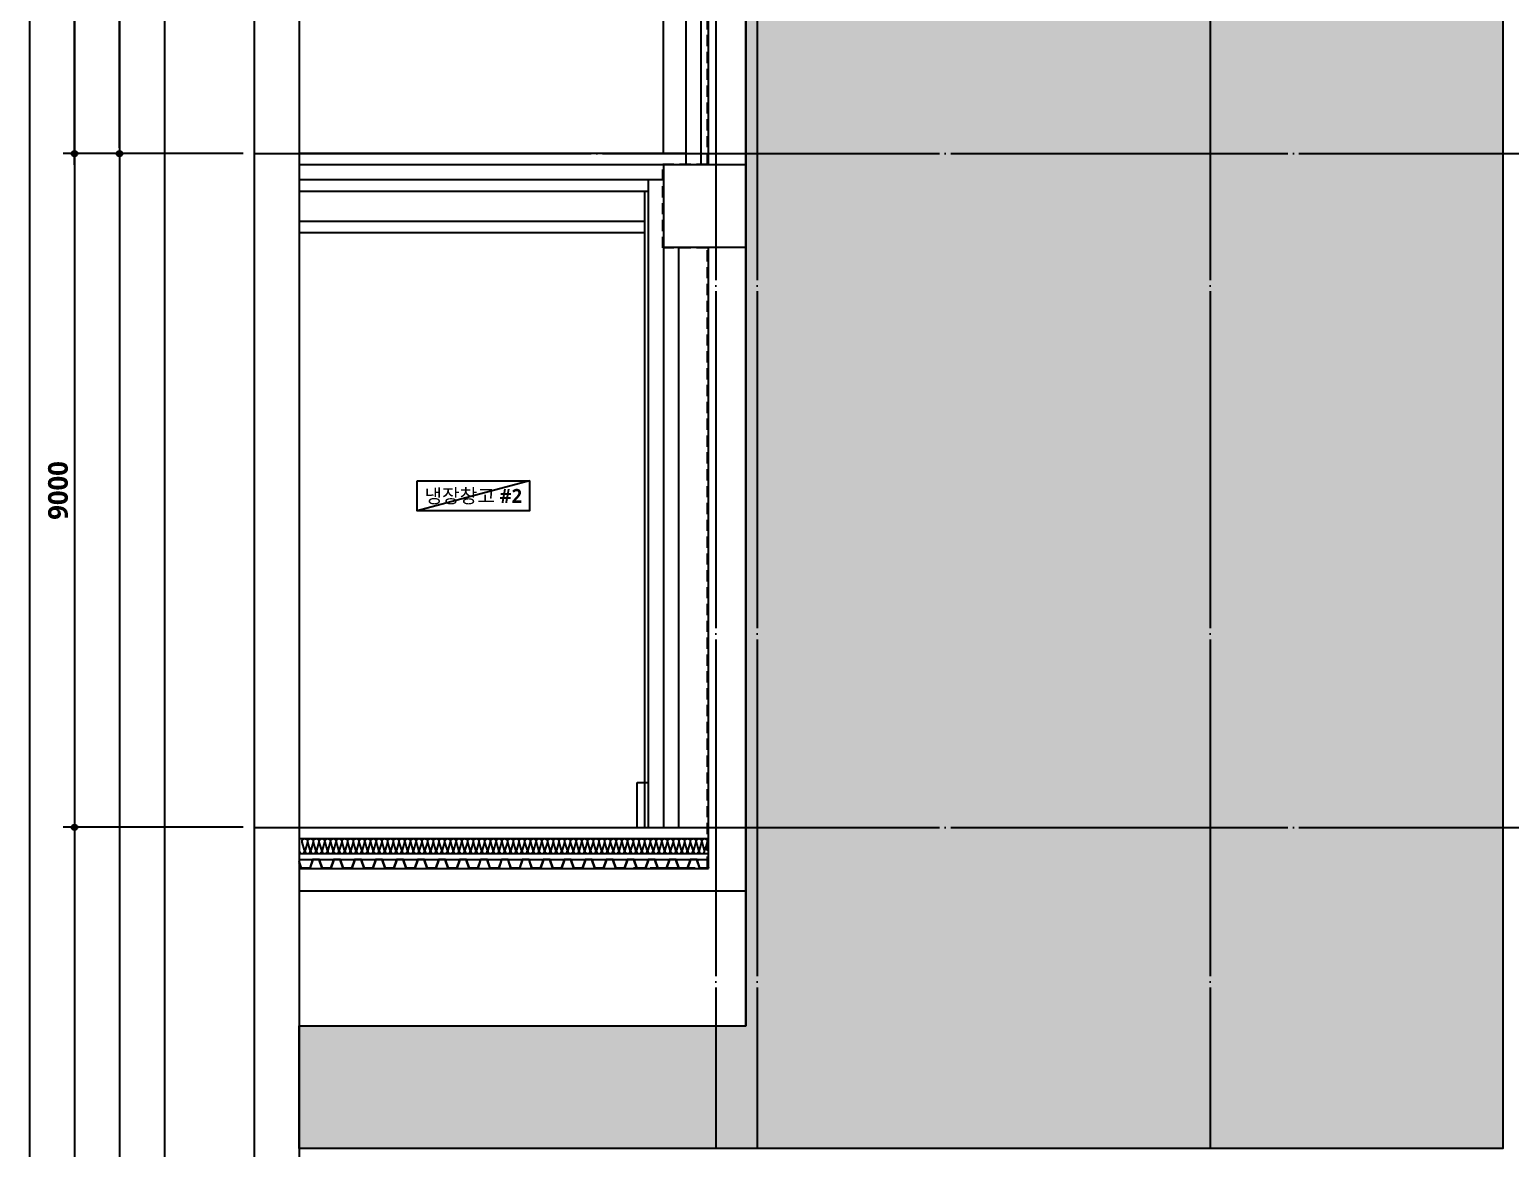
# Model space of a CAD drawing. Header units: millimetres. Extents: x 0 to 356400, y 0 to 68257.
# Drawn here: x 277625 to 297398, y 8250 to 23196 of the extents above; entities that cross this region are included whole.
import ezdxf
from ezdxf.enums import TextEntityAlignment as Align

# ---------------------------------------------------------------- set-up
doc = ezdxf.new("R2010")
doc.units = ezdxf.units.MM
doc.header["$LTSCALE"] = 75
doc.linetypes.add('CEN', pattern=[62, 60, -1, 0, -1])
doc.linetypes.add('STD_HIDDEN', pattern=[3, 2, -1])
doc.layers.get('Defpoints').update_dxf_attribs({"color": 161})
for name, color, linetype in [('8', 8, 'Continuous'), ('A-ANNO-GRA2', 4, 'Continuous'), ('A-ANNO-TEXT1', 7, 'Continuous'), ('A-CEN', 1, 'CEN'), ('A-DETL-WPRO-TYP2', 5, 'STD_HIDDEN'), ('A-ELEV-LIN3', 8, 'Continuous'), ('A-INSUL', 9, 'Continuous'), ('A-SECT-DRBD', 4, 'Continuous'), ('A-SECT-MATR1', 4, 'Continuous'), ('A-ST-AXIS-CEN', 252, 'CEN'), ('A-ST-AXIS-DIM', 7, 'Continuous'), ('ELE3', 4, 'Continuous'), ('갈바륨 V-115', 141, 'Continuous'), ('저온단열', 160, 'Continuous'), ('주단면도-1$0$A-FIN-TYP1', 6, 'Continuous'), ('주단면도-1$0$A-ST-CONC', 2, 'Continuous'), ('주단면도-1$0$A-WALL-MASN', 3, 'Continuous'), ('충돌방지대 IN', 4, 'Continuous')]:
    doc.layers.add(name, color=color, linetype=linetype)
doc.layers.add('A-ELEV-LIN2', color=7, linetype='Continuous', lineweight=25)
doc.layers.add('G(그리드1)', color=185, linetype='Continuous', plot=False)
doc.layers.add('G(그리드2)', color=235, linetype='Continuous', plot=False)
doc.styles.add('SH_대대리576', font='')
doc.styles.add('SH_진천_나눔', font='NanumGothicBold.ttf')
doc.styles.add('성본리_나눔BO', font='')
doc.styles.get('SH_대대리576').set_extended_font_data('NanumGothic', bold=True)
doc.styles.get('성본리_나눔BO').set_extended_font_data('NanumGothic', bold=True)
doc.dimstyles.new('SHP 75', dxfattribs={"dimscale": 75, "dimtxt": 3.5, "dimasz": 1, "dimexe": 2, "dimexo": 2, "dimgap": 1, "dimtad": 1, "dimdec": 0, "dimzin": 0, "dimdsep": 46, "dimtxsty": 'SH_대대리576', "dimblk": 'DIMDOT', "dimcen": 0.09, "dimclrd": 256, "dimclre": 256, "dimclrt": 3, "dimadec": 0, "dimazin": 1, "dimtfac": 1, "dimtdec": 0, "dimtix": 1, "dimtmove": 2, "dimatfit": 0, "dimldrblk": 'DIMDOT', "dimfxl": 1, "dimtfillclr": 3, "dimtolj": 1, "dimtzin": 0, "dimlwd": -1, "dimlwe": -1, "dimarcsym": 0})

# ---------------------------------------------------------------- blocks, each defined once
blk = doc.blocks.new('DIMDOT')
at = {"color": 0}
blk.add_line((-2, 0), (2, 0), dxfattribs=at)
for radius in [0.5, 0.25]:
    blk.add_circle((0, 0), radius, dxfattribs=at)
blk = doc.blocks.new('*D9395')
at = {"layer": 'A-ST-AXIS-DIM'}
for p, q in [((280475, 21539), (278075, 21539)), ((278225, 21464), (278225, 12614)), ((280475, 12539), (278075, 12539))]:
    blk.add_line(p, q, dxfattribs=at)
at = {"layer": 'Defpoints', "color": 0}
for p in [(280625, 21539), (278225, 12539), (280625, 12539)]:
    blk.add_point(p, dxfattribs=at)
at = {"layer": 'A-ST-AXIS-DIM', "linetype": 'ByBlock', "xscale": 75, "yscale": 75, "zscale": 75}
for p, rotation in [((278225, 21539), 90), ((278225, 12539), 270)]:
    blk.add_blockref('DIMDOT', p, dxfattribs=dict(at, rotation=rotation))
at = {"layer": 'A-ST-AXIS-DIM', "color": 3, "insert": (278005, 17039), "char_height": 262.5, "attachment_point": 5, "rotation": 90, "style": 'SH_진천_나눔'}
blk.add_mtext('\\A1;9000', dxfattribs=at)
blk = doc.blocks.new('*D9396')
at = {"layer": 'A-ST-AXIS-DIM'}
for p, q in [((280475, 30539), (278075, 30539)), ((278225, 21614), (278225, 30464)), ((280475, 21539), (278075, 21539))]:
    blk.add_line(p, q, dxfattribs=at)
at = {"layer": 'Defpoints', "color": 0}
for p in [(278225, 30539), (280625, 30539), (280625, 21539)]:
    blk.add_point(p, dxfattribs=at)
at = {"layer": 'A-ST-AXIS-DIM', "linetype": 'ByBlock', "xscale": 75, "yscale": 75, "zscale": 75}
for p, rotation in [((278225, 30539), 90), ((278225, 21539), 270)]:
    blk.add_blockref('DIMDOT', p, dxfattribs=dict(at, rotation=rotation))
at = {"layer": 'A-ST-AXIS-DIM', "color": 3, "insert": (278005, 26039), "char_height": 262.5, "attachment_point": 5, "rotation": 90, "style": 'SH_진천_나눔'}
blk.add_mtext('\\A1;9000', dxfattribs=at)
blk = doc.blocks.new('*D9416')
at = {"layer": 'A-ST-AXIS-DIM'}
for p, q in [((280475, 28539), (278675, 28539)), ((278825, 21614), (278825, 28464)), ((280475, 21539), (278675, 21539))]:
    blk.add_line(p, q, dxfattribs=at)
at = {"layer": 'Defpoints', "color": 0}
for p in [(278825, 28539), (280625, 28539), (280625, 21539)]:
    blk.add_point(p, dxfattribs=at)
at = {"layer": 'A-ST-AXIS-DIM', "linetype": 'ByBlock', "xscale": 75, "yscale": 75, "zscale": 75}
for p, rotation in [((278825, 28539), 90), ((278825, 21539), 270)]:
    blk.add_blockref('DIMDOT', p, dxfattribs=dict(at, rotation=rotation))
at = {"layer": 'A-ST-AXIS-DIM', "color": 3, "insert": (278606, 25039), "char_height": 262.5, "attachment_point": 5, "rotation": 90, "style": 'SH_진천_나눔'}
blk.add_mtext('\\A1;7000', dxfattribs=at)

msp = doc.modelspace()

# ---------------------------------------------------------------- hatches: boundary and pattern name
at = {"layer": '8', "transparency": 33554687}
h = msp.add_hatch(color=256, dxfattribs=at)
h.dxf.hatch_style = 1
h.paths.add_polyline_path([(281225, 9888.6), (287188.3, 9888.6), (287188.3, 23788.6), (293538.3, 23788.6), (293538.3, 25738.6), (293738.3, 25738.6), (293738.3, 25438.6), (294713.3, 25438.6), (294713.3, 25738.6), (297295.9, 25229.9), (297295.9, 8250), (281225, 8250)])

# ---------------------------------------------------------------- linework, layer by layer
msp.add_line((297295.9, 25229.9), (297295.9, 8250))
at = {"layer": '8'}
msp.add_lwpolyline([(281225, 9888.6), (287188.3, 9888.6), (287188.3, 23788.6), (293538.3, 23788.6), (293538.3, 25738.6), (293738.3, 25738.6), (293738.3, 25438.6), (294713.3, 25438.6), (294713.3, 25738.6), (297295.9, 25229.9), (297295.9, 8250), (281225, 8250)], close=True, dxfattribs=at)
at = {"layer": 'A-ANNO-GRA2'}
msp.add_lwpolyline([(282798.4, 17167.2), (284298.4, 17167.2), (284298.4, 16769.1), (282798.4, 16769.1)], close=True, dxfattribs=at)
at = {"layer": 'A-CEN'}
for p, q in [((287338.3, 56900), (287338.3, 8250)), ((293388.3, 56900), (293388.3, 8250)), ((280625, 21538.6), (298525, 21538.6)), ((280625, 12538.6), (298525, 12538.6))]:
    msp.add_line(p, q, dxfattribs=at)
at = {"layer": 'A-DETL-WPRO-TYP2'}
for p, q in [((285688.3, 11998.6), (286678.3, 11998.6)), ((285688.3, 11988.6), (285688.3, 11998.6))]:
    msp.add_line(p, q, dxfattribs=at)
msp.add_lwpolyline([(286678.3, 11998.6), (286678.3, 20278.6), (286078.3, 20278.6), (286078.3, 21398.6), (286678.3, 21398.6), (286678.3, 29088.6)], dxfattribs=at)
at = {"layer": 'A-ELEV-LIN2'}
msp.add_line((285838.3, 12538.6), (285838.3, 21038.6), dxfattribs=at)
at = {"layer": 'A-ELEV-LIN3'}
msp.add_line((285838.3, 20482.6), (281225, 20482.6), dxfattribs=at)
at = {"layer": 'A-INSUL'}
msp.add_lwpolyline([(281226.5, 12235.5, 1.34), (281296.5, 12235.5), (281264.6, 12341.7, -1.34), (281334.6, 12341.7), (281302.8, 12235.5), (281302.8, 12235.5, 1.34), (281372.8, 12235.5), (281340.9, 12341.7, -1.34), (281410.9, 12341.7), (281379.1, 12235.5), (281379.1, 12235.5, 1.34), (281449.1, 12235.5), (281417.2, 12341.7, -1.34), (281487.2, 12341.7), (281455.3, 12235.5), (281455.3, 12235.5, 1.34), (281525.3, 12235.5), (281493.5, 12341.7, -1.34), (281563.5, 12341.7), (281531.6, 12235.5), (281531.6, 12235.5, 1.34), (281601.6, 12235.5), (281569.8, 12341.7, -1.34), (281639.8, 12341.7), (281607.9, 12235.5), (281607.9, 12235.5, 1.34), (281677.9, 12235.5), (281646, 12341.7, -1.34), (281716, 12341.7), (281684.2, 12235.5), (281684.2, 12235.5, 1.34), (281754.2, 12235.5), (281722.3, 12341.7, -1.34), (281792.3, 12341.7), (281760.5, 12235.5), (281760.5, 12235.5, 1.34), (281830.5, 12235.5), (281798.6, 12341.7, -1.34), (281868.6, 12341.7), (281836.7, 12235.5), (281836.7, 12235.5, 1.34), (281906.7, 12235.5), (281874.9, 12341.7, -1.34), (281944.9, 12341.7), (281913, 12235.5), (281913, 12235.5, 1.34), (281983, 12235.5), (281951.1, 12341.7, -1.34), (282021.1, 12341.7), (281989.3, 12235.5), (281989.3, 12235.5, 1.34), (282059.3, 12235.5), (282027.4, 12341.7, -1.34), (282097.4, 12341.7), (282065.6, 12235.5), (282065.6, 12235.5, 1.34), (282135.6, 12235.5), (282103.7, 12341.7, -1.34), (282173.7, 12341.7), (282141.8, 12235.5), (282141.8, 12235.5, 1.34), (282211.8, 12235.5), (282180, 12341.7, -1.34), (282250, 12341.7), (282218.1, 12235.5), (282218.1, 12235.5, 1.34), (282288.1, 12235.5), (282256.3, 12341.7, -1.34), (282326.3, 12341.7), (282294.4, 12235.5), (282294.4, 12235.5, 1.34), (282364.4, 12235.5), (282332.5, 12341.7, -1.34), (282402.5, 12341.7), (282370.7, 12235.5), (282370.7, 12235.5, 1.34), (282440.7, 12235.5), (282408.8, 12341.7, -1.34), (282478.8, 12341.7), (282446.9, 12235.5), (282446.9, 12235.5, 1.34), (282516.9, 12235.5), (282485.1, 12341.7, -1.34), (282555.1, 12341.7), (282523.2, 12235.5), (282523.2, 12235.5, 1.34), (282593.2, 12235.5), (282561.4, 12341.7, -1.34), (282631.4, 12341.7), (282599.5, 12235.5), (282599.5, 12235.5, 1.34), (282669.5, 12235.5), (282637.6, 12341.7, -1.34), (282707.6, 12341.7), (282675.8, 12235.5), (282675.8, 12235.5, 1.34), (282745.8, 12235.5), (282713.9, 12341.7, -1.34), (282783.9, 12341.7), (282752.1, 12235.5), (282752.1, 12235.5, 1.34), (282822.1, 12235.5), (282790.2, 12341.7, -1.34), (282860.2, 12341.7), (282828.3, 12235.5), (282828.3, 12235.5, 1.34), (282898.3, 12235.5), (282866.5, 12341.7, -1.34), (282936.5, 12341.7), (282904.6, 12235.5), (282904.6, 12235.5, 1.34), (282974.6, 12235.5), (282942.7, 12341.7, -1.34), (283012.7, 12341.7), (282980.9, 12235.5), (282980.9, 12235.5, 1.34), (283050.9, 12235.5), (283019, 12341.7, -1.34), (283089, 12341.7), (283057.2, 12235.5), (283057.2, 12235.5, 1.34), (283127.2, 12235.5), (283095.3, 12341.7, -1.34), (283165.3, 12341.7), (283133.4, 12235.5), (283133.4, 12235.5, 1.34), (283203.4, 12235.5), (283171.6, 12341.7, -1.34), (283241.6, 12341.7), (283209.7, 12235.5), (283209.7, 12235.5, 1.34), (283279.7, 12235.5), (283247.9, 12341.7, -1.34), (283317.9, 12341.7), (283286, 12235.5), (283286, 12235.5, 1.34), (283356, 12235.5), (283324.1, 12341.7, -1.34), (283394.1, 12341.7), (283362.3, 12235.5), (283362.3, 12235.5, 1.34), (283432.3, 12235.5), (283400.4, 12341.7, -1.34), (283470.4, 12341.7), (283438.5, 12235.5), (283438.5, 12235.5, 1.34), (283508.5, 12235.5), (283476.7, 12341.7, -1.34), (283546.7, 12341.7), (283514.8, 12235.5), (283514.8, 12235.5, 1.34), (283584.8, 12235.5), (283553, 12341.7, -1.34), (283623, 12341.7), (283591.1, 12235.5), (283591.1, 12235.5, 1.34), (283661.1, 12235.5), (283629.2, 12341.7, -1.34), (283699.2, 12341.7), (283667.4, 12235.5), (283667.4, 12235.5, 1.34), (283737.4, 12235.5), (283705.5, 12341.7, -1.34), (283775.5, 12341.7), (283743.7, 12235.5), (283743.7, 12235.5, 1.34), (283813.7, 12235.5), (283781.8, 12341.7, -1.34), (283851.8, 12341.7), (283819.9, 12235.5), (283819.9, 12235.5, 1.34), (283889.9, 12235.5), (283858.1, 12341.7, -1.34), (283928.1, 12341.7), (283896.2, 12235.5), (283896.2, 12235.5, 1.34), (283966.2, 12235.5), (283934.4, 12341.7, -1.34), (284004.4, 12341.7), (283972.5, 12235.5), (283972.5, 12235.5, 1.34), (284042.5, 12235.5), (284010.6, 12341.7, -1.34), (284080.6, 12341.7), (284048.8, 12235.5), (284048.8, 12235.5, 1.34), (284118.8, 12235.5), (284086.9, 12341.7, -1.34), (284156.9, 12341.7), (284125, 12235.5), (284125, 12235.5, 1.34), (284195, 12235.5), (284163.2, 12341.7, -1.34), (284233.2, 12341.7), (284201.3, 12235.5), (284201.3, 12235.5, 1.34), (284271.3, 12235.5), (284239.5, 12341.7, -1.34), (284309.5, 12341.7), (284277.6, 12235.5), (284277.6, 12235.5, 1.34), (284347.6, 12235.5), (284315.7, 12341.7, -1.34), (284385.7, 12341.7), (284353.9, 12235.5), (284353.9, 12235.5, 1.34), (284423.9, 12235.5), (284392, 12341.7, -1.34), (284462, 12341.7), (284430.2, 12235.5), (284430.2, 12235.5, 1.34), (284500.2, 12235.5), (284468.3, 12341.7, -1.34), (284538.3, 12341.7), (284506.4, 12235.5), (284506.4, 12235.5, 1.34), (284576.4, 12235.5), (284544.6, 12341.7, -1.34), (284614.6, 12341.7), (284582.7, 12235.5), (284582.7, 12235.5, 1.34), (284652.7, 12235.5), (284620.8, 12341.7, -1.34), (284690.8, 12341.7), (284659, 12235.5), (284659, 12235.5, 1.34), (284729, 12235.5), (284697.1, 12341.7, -1.34), (284767.1, 12341.7), (284735.3, 12235.5), (284735.3, 12235.5, 1.34), (284805.3, 12235.5), (284773.4, 12341.7, -1.34), (284843.4, 12341.7), (284811.5, 12235.5), (284811.5, 12235.5, 1.34), (284881.5, 12235.5), (284849.7, 12341.7, -1.34), (284919.7, 12341.7), (284887.8, 12235.5), (284887.8, 12235.5, 1.34), (284957.8, 12235.5), (284926, 12341.7, -1.34), (284996, 12341.7), (284964.1, 12235.5), (284964.1, 12235.5, 1.34), (285034.1, 12235.5), (285002.2, 12341.7, -1.34), (285072.2, 12341.7), (285040.4, 12235.5), (285040.4, 12235.5, 1.34), (285110.4, 12235.5), (285078.5, 12341.7, -1.34), (285148.5, 12341.7), (285116.6, 12235.5), (285116.6, 12235.5, 1.34), (285186.6, 12235.5), (285154.8, 12341.7, -1.34), (285224.8, 12341.7), (285192.9, 12235.5), (285192.9, 12235.5, 1.34), (285262.9, 12235.5), (285231.1, 12341.7, -1.34), (285301.1, 12341.7), (285269.2, 12235.5), (285269.2, 12235.5, 1.34), (285339.2, 12235.5), (285307.3, 12341.7, -1.34), (285377.3, 12341.7), (285345.5, 12235.5), (285345.5, 12235.5, 1.34), (285415.5, 12235.5), (285383.6, 12341.7, -1.34), (285453.6, 12341.7), (285421.8, 12235.5), (285421.8, 12235.5, 1.34), (285491.8, 12235.5), (285459.9, 12341.7, -1.34), (285529.9, 12341.7), (285498, 12235.5), (285498, 12235.5, 1.34), (285568, 12235.5), (285536.2, 12341.7, -1.34), (285606.2, 12341.7), (285574.3, 12235.5), (285574.3, 12235.5, 1.34), (285644.3, 12235.5), (285612.5, 12341.7, -1.34), (285682.5, 12341.7), (285650.6, 12235.5), (285650.6, 12235.5, 1.34), (285720.6, 12235.5), (285688.7, 12341.7, -1.34), (285758.7, 12341.7), (285726.9, 12235.5), (285726.9, 12235.5, 1.34), (285796.9, 12235.5), (285765, 12341.7, -1.34), (285835, 12341.7), (285803.1, 12235.5), (285803.1, 12235.5, 1.34), (285873.1, 12235.5), (285841.3, 12341.7, -1.34), (285911.3, 12341.7), (285879.4, 12235.5), (285879.4, 12235.5, 1.34), (285949.4, 12235.5), (285917.6, 12341.7, -1.34), (285987.6, 12341.7), (285955.7, 12235.5), (285955.7, 12235.5, 1.34), (286025.7, 12235.5), (285993.8, 12341.7, -1.34), (286063.8, 12341.7), (286032, 12235.5), (286032, 12235.5, 1.34), (286102, 12235.5), (286070.1, 12341.7, -1.34), (286140.1, 12341.7), (286108.3, 12235.5), (286108.3, 12235.5, 1.34), (286178.3, 12235.5), (286146.4, 12341.7, -1.34), (286216.4, 12341.7), (286184.5, 12235.5), (286184.5, 12235.5, 1.34), (286254.5, 12235.5), (286222.7, 12341.7, -1.34), (286292.7, 12341.7), (286260.8, 12235.5), (286260.8, 12235.5, 1.34), (286330.8, 12235.5), (286298.9, 12341.7, -1.34), (286368.9, 12341.7), (286337.1, 12235.5), (286337.1, 12235.5, 1.34), (286407.1, 12235.5), (286375.2, 12341.7, -1.34), (286445.2, 12341.7), (286413.4, 12235.5), (286413.4, 12235.5, 1.34), (286483.4, 12235.5), (286451.5, 12341.7, -1.34), (286521.5, 12341.7), (286489.6, 12235.5), (286489.6, 12235.5, 1.34), (286559.6, 12235.5), (286527.8, 12341.7, -1.34), (286597.8, 12341.7), (286565.9, 12235.5), (286565.9, 12235.5, 1.34), (286635.9, 12235.5), (286604.1, 12341.7, -1.34), (286674.1, 12341.7), (286642.2, 12235.5)], format="xyb", dxfattribs=at)
at = {"layer": 'A-SECT-DRBD'}
for points in [[(286688.3, 12005), (286684.5, 11994), (286576.7, 11994), (286537.3, 12108.6), (286444, 12108.6), (286404.5, 11994), (286296.8, 11994), (286257.3, 12108.6), (286164, 12108.6), (286124.6, 11994), (286016.8, 11994), (285977.3, 12108.6), (285884, 12108.6), (285844.6, 11994), (285736.8, 11994), (285697.3, 12108.6), (285604, 12108.6), (285564.5, 11994), (285456.7, 11994), (285417.3, 12108.6), (285324, 12108.6), (285284.5, 11994), (285176.8, 11994), (285137.3, 12108.6), (285044, 12108.6), (285004.6, 11994), (284896.8, 11994), (284857.3, 12108.6), (284764, 12108.6), (284724.6, 11994), (284616.8, 11994), (284577.3, 12108.6), (284484, 12108.6), (284444.5, 11994), (284336.7, 11994), (284297.3, 12108.6), (284204, 12108.6), (284164.5, 11994), (284056.7, 11994), (284017.3, 12108.6), (283924, 12108.6), (283884.6, 11994), (283776.8, 11994), (283737.3, 12108.6), (283644, 12108.6), (283604.6, 11994), (283496.8, 11994), (283457.3, 12108.6), (283364, 12108.6), (283324.5, 11994), (283216.7, 11994), (283177.3, 12108.6), (283084, 12108.6), (283044.5, 11994), (282936.7, 11994), (282897.3, 12108.6), (282804, 12108.6), (282764.6, 11994), (282656.8, 11994), (282617.3, 12108.6), (282524, 12108.6), (282484.6, 11994), (282376.8, 11994), (282337.3, 12108.6), (282244, 12108.6), (282204.5, 11994), (282096.7, 11994), (282057.3, 12108.6), (281964, 12108.6), (281924.5, 11994), (281816.7, 11994), (281777.3, 12108.6), (281684, 12108.6), (281644.6, 11994), (281536.8, 11994), (281497.3, 12108.6), (281404, 12108.6), (281364.6, 11994), (281256.8, 11994), (281225, 12086.4)], [(286688.3, 11988.6), (286572.9, 11988.6), (286533.5, 12103.3), (286447.8, 12103.3), (286408.3, 11988.6), (286292.9, 11988.6), (286253.5, 12103.3), (286167.8, 12103.3), (286128.4, 11988.6), (286013, 11988.6), (285973.5, 12103.3), (285887.8, 12103.3), (285848.4, 11988.6), (285733, 11988.6), (285693.5, 12103.3), (285607.8, 12103.3), (285568.3, 11988.6), (285452.9, 11988.6), (285413.5, 12103.3), (285327.8, 12103.3), (285288.3, 11988.6), (285172.9, 11988.6), (285133.5, 12103.3), (285047.8, 12103.3), (285008.4, 11988.6), (284893, 11988.6), (284853.5, 12103.3), (284767.8, 12103.3), (284728.4, 11988.6), (284613, 11988.6), (284573.5, 12103.3), (284487.8, 12103.3), (284448.3, 11988.6), (284332.9, 11988.6), (284293.5, 12103.3), (284207.8, 12103.3), (284168.3, 11988.6), (284052.9, 11988.6), (284013.5, 12103.3), (283927.8, 12103.3), (283888.4, 11988.6), (283773, 11988.6), (283733.5, 12103.3), (283647.8, 12103.3), (283608.4, 11988.6), (283493, 11988.6), (283453.5, 12103.3), (283367.8, 12103.3), (283328.3, 11988.6), (283212.9, 11988.6), (283173.5, 12103.3), (283087.8, 12103.3), (283048.3, 11988.6), (282932.9, 11988.6), (282893.5, 12103.3), (282807.8, 12103.3), (282768.4, 11988.6), (282653, 11988.6), (282613.5, 12103.3), (282527.8, 12103.3), (282488.4, 11988.6), (282373, 11988.6), (282333.5, 12103.3), (282247.8, 12103.3), (282208.3, 11988.6), (282092.9, 11988.6), (282053.5, 12103.3), (281967.8, 12103.3), (281928.3, 11988.6), (281812.9, 11988.6), (281773.5, 12103.3), (281687.8, 12103.3), (281648.4, 11988.6), (281533, 11988.6), (281493.5, 12103.3), (281407.8, 12103.3), (281368.4, 11988.6), (281253, 11988.6), (281225, 12070)]]:
    msp.add_lwpolyline(points, dxfattribs=at)
at = {"layer": 'A-SECT-MATR1'}
for p, q in [((281225, 12538.6), (286688.3, 12538.6)), ((281225, 12388.6), (286688.3, 12388.6)), ((281225, 12188.6), (286688.3, 12188.6)), ((281225, 12108.6), (286688.3, 12108.6))]:
    msp.add_line(p, q, dxfattribs=at)
at = {"layer": 'A-ST-AXIS-CEN'}
msp.add_line((286788.3, 56900), (286788.3, 8250), dxfattribs=at)
at = {"layer": 'ELE3'}
for p, q in [((286088.3, 21538.6), (286088.3, 29088.6)), ((285838.3, 20632.6), (281225, 20632.6))]:
    msp.add_line(p, q, dxfattribs=at)
at = {"layer": 'G(그리드1)'}
for points in [[(301525, 59900), (277625, 59900), (277625, 3600), (301525, 3600)], [(300925, 59300), (278225, 59300), (278225, 4200), (300925, 4200)], [(300325, 58700), (278825, 58700), (278825, 4800), (300325, 4800)], [(299725, 58100), (279425, 58100), (279425, 5400), (299725, 5400)], [(298525, 56900), (280625, 56900), (280625, 6600), (298525, 6600)]]:
    msp.add_lwpolyline(points, close=True, dxfattribs=at)
at = {"layer": 'G(그리드2)'}
msp.add_line((284298.4, 17167.2), (282798.4, 16769.1), dxfattribs=at)
msp.add_lwpolyline([(297925, 56300), (281225, 56300), (281225, 7200), (297925, 7200)], close=True, dxfattribs=at)
at = {"layer": '갈바륨 V-115'}
msp.add_line((285838.3, 13138.6), (285838.3, 21038.6), dxfattribs=at)
at = {"layer": '저온단열'}
msp.add_line((285888.3, 12538.6), (285888.3, 21188.6), dxfattribs=at)
msp.add_lwpolyline([(281225, 21038.6), (285888.3, 21038.6)], dxfattribs=at)
at = {"layer": '주단면도-1$0$A-FIN-TYP1'}
msp.add_line((286388.3, 21538.6), (281225, 21538.6), dxfattribs=at)
at = {"layer": '주단면도-1$0$A-ST-CONC'}
for p, q in [((287188.3, 30538.6), (287188.3, 9888.6)), ((286688.3, 21388.6), (286688.3, 29088.6)), ((286688.3, 21388.6), (281225, 21388.6)), ((286088.3, 21188.6), (281225, 21188.6)), ((286688.3, 11988.6), (286688.3, 20288.6)), ((281225, 11988.6), (286688.3, 11988.6)), ((281225, 11688.6), (287188.3, 11688.6)), ((281225, 9888.6), (287188.3, 9888.6))]:
    msp.add_line(p, q, dxfattribs=at)
msp.add_lwpolyline([(286088.3, 20288.6), (287188.3, 20288.6), (287188.3, 21388.6), (286088.3, 21388.6)], close=True, dxfattribs=at)
at = {"layer": '주단면도-1$0$A-WALL-MASN'}
for p, q in [((286388.3, 29088.6), (286388.3, 21388.6)), ((286588.3, 29088.6), (286588.3, 21388.6)), ((286088.3, 20288.6), (286088.3, 12538.6)), ((286288.3, 20288.6), (286288.3, 12538.6))]:
    msp.add_line(p, q, dxfattribs=at)
at = {"layer": '충돌방지대 IN'}
for p, q in [((285738.3, 13138.6), (285888.3, 13138.6)), ((285738.3, 12538.6), (285738.3, 13138.6))]:
    msp.add_line(p, q, dxfattribs=at)

# ---------------------------------------------------------------- texts
at = {"layer": 'A-ANNO-TEXT1', "style": '성본리_나눔BO'}
msp.add_text('냉장창고 #2', height=187.5, dxfattribs=at).set_placement((283548.4, 16968.2), align=Align.MIDDLE)

# ---------------------------------------------------------------- dimensions: what is measured, and where the dimension line sits
at = {"layer": 'A-ST-AXIS-DIM'}
for base, p2, angle, picture, middle in [((278225, 30538.6), (280625, 30538.6), 270, '*D9396', (278005.1, 26038.6)), ((278825, 28538.6), (280625, 28538.6), 270, '*D9416', (278606.1, 25038.6)), ((278225, 12538.6), (280625, 12538.6), 90, '*D9395', (278005.1, 17038.6))]:
    dim = msp.add_linear_dim(base=base, p1=(280625, 21538.6), p2=p2, angle=angle, dimstyle='SHP 75', override={"dimtxsty": 'SH_진천_나눔', "dimldrblk": 'DIMDOT'}, dxfattribs=at)
    dim.commit()
    dim.dimension.update_dxf_attribs({"geometry": picture, "text_midpoint": middle})

doc.saveas('drawing.dxf')
